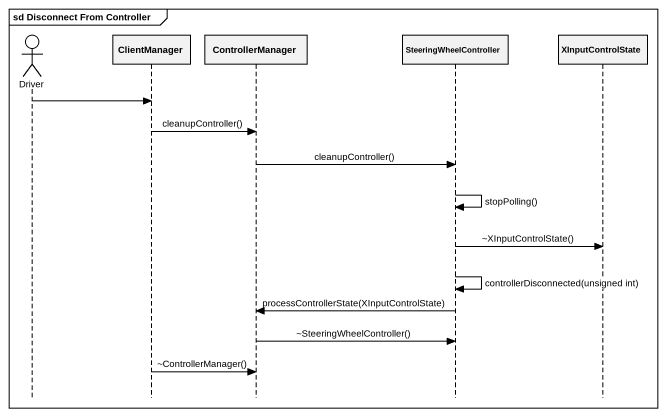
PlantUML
@startuml
mainframe sd Disconnect From Controller
hide footbox
actor Driver
participant ClientManager
participant ControllerManager
participant SteeringWheelController
participant XInputControlState

Driver -> ClientManager
ClientManager -> ControllerManager : cleanupController()
ControllerManager -> SteeringWheelController : cleanupController()
SteeringWheelController -> SteeringWheelController : stopPolling()
SteeringWheelController -> XInputControlState : ~XInputControlState()
SteeringWheelController -> SteeringWheelController : controllerDisconnected(unsigned int)
SteeringWheelController -> ControllerManager : processControllerState(XInputControlState)
ControllerManager -> SteeringWheelController : ~SteeringWheelController()
ClientManager -> ControllerManager : ~ControllerManager()
@enduml
